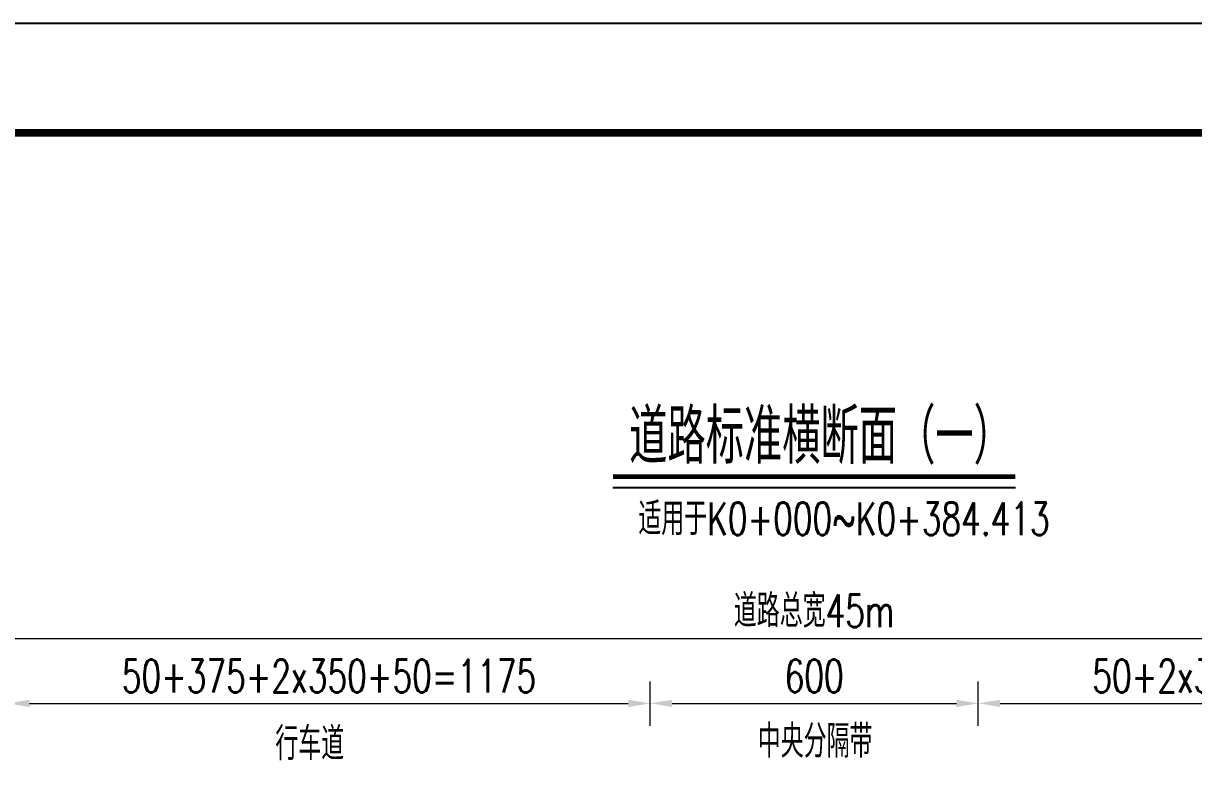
# Model space of a CAD drawing. Extents: x -1568 to -728, y -1287 to -990.
# Drawn here: x -1425.6 to -1318.6, y -1058.6 to -989.8 of the extents above; entities that cross this region are included whole.
import ezdxf

# ---------------------------------------------------------------- set-up
doc = ezdxf.new("R2010")
doc.units = 0
doc.header["$LTSCALE"] = 5
doc.layers.get('0').update_dxf_attribs({"linetype": 'CONTINUOUS'})
doc.layers.get('Defpoints').update_dxf_attribs({"linetype": 'CONTINUOUS'})
doc.layers.add('图框', color=7, linetype='CONTINUOUS')
doc.layers.add('文字', color=7, linetype='CONTINUOUS')
doc.layers.add('标注', color=4, linetype='CONTINUOUS', lineweight=15)
doc.styles.get("Standard").update_dxf_attribs({"font": 'simplex1.shx', "width": 0.7, "bigfont": 'hztxt.shx'})
doc.dimstyles.new('比例1：200', dxfattribs={"dimtxt": 3, "dimasz": 2, "dimexe": 2, "dimexo": 1, "dimgap": 1, "dimtad": 1, "dimlfac": 20, "dimzin": 13, "dimdsep": 46, "dimtxsty": 'Standard', "dimcen": -0.09, "dimclrd": 256, "dimclre": 256, "dimclrt": 7, "dimaunit": 1, "dimadec": 0, "dimazin": 2, "dimtfac": 0.0005, "dimtix": 1, "dimtmove": 2, "dimatfit": 3, "dimfxl": 0, "dimtolj": 1, "dimtzin": 13, "dimlwd": -1, "dimlwe": -1, "dimarcsym": 0})

# ---------------------------------------------------------------- blocks, each defined once
blk = doc.blocks.new('*D16')
at = {"layer": 'Defpoints', "color": 0}
for p in [(-1240.77, -1046.07), (-1465.77, -1052.01), (-1240.77, -1052.01)]:
    blk.add_point(p, dxfattribs=at)
at = {"layer": '标注'}
for p, q in [((-1465.77, -1051.01), (-1465.77, -1044.07)), ((-1240.77, -1051.01), (-1240.77, -1044.07)), ((-1463.77, -1046.07), (-1242.77, -1046.07))]:
    blk.add_line(p, q, dxfattribs=at)
for points in [[(-1463.77, -1045.74), (-1463.77, -1046.4), (-1465.77, -1046.07)], [(-1242.77, -1045.74), (-1242.77, -1046.4), (-1240.77, -1046.07)]]:
    blk.add_solid(points, dxfattribs=at)
at = {"layer": '标注', "color": 7, "insert": (-1353.27, -1043.57), "char_height": 3, "attachment_point": 5}
blk.add_mtext('\\A1;道路总宽45m', dxfattribs=at)
blk = doc.blocks.new('*D17')
at = {"layer": 'Defpoints', "color": 0}
for p in [(-1279.52, -1052.01), (-1338.27, -1055.05), (-1279.52, -1055.05)]:
    blk.add_point(p, dxfattribs=at)
at = {"layer": '标注'}
for p, q in [((-1338.27, -1054.05), (-1338.27, -1050.01)), ((-1279.52, -1054.05), (-1279.52, -1050.01)), ((-1336.27, -1052.01), (-1281.52, -1052.01))]:
    blk.add_line(p, q, dxfattribs=at)
for points in [[(-1336.27, -1051.68), (-1336.27, -1052.34), (-1338.27, -1052.01)], [(-1281.52, -1051.68), (-1281.52, -1052.34), (-1279.52, -1052.01)]]:
    blk.add_solid(points, dxfattribs=at)
at = {"layer": '标注', "color": 7, "insert": (-1308.89, -1049.51), "char_height": 3, "attachment_point": 5}
blk.add_mtext('\\A1;50+2x350+375+50=1175', dxfattribs=at)
blk = doc.blocks.new('*D15')
at = {"layer": 'Defpoints', "color": 0}
for p in [(-1338.27, -1052.01), (-1368.27, -1055.05), (-1338.27, -1055.05)]:
    blk.add_point(p, dxfattribs=at)
at = {"layer": '标注'}
for p, q in [((-1368.27, -1054.05), (-1368.27, -1050.01)), ((-1338.27, -1054.05), (-1338.27, -1050.01)), ((-1366.27, -1052.01), (-1340.27, -1052.01))]:
    blk.add_line(p, q, dxfattribs=at)
for points in [[(-1366.27, -1051.68), (-1366.27, -1052.34), (-1368.27, -1052.01)], [(-1340.27, -1051.68), (-1340.27, -1052.34), (-1338.27, -1052.01)]]:
    blk.add_solid(points, dxfattribs=at)
at = {"layer": '标注', "color": 7, "insert": (-1353.27, -1049.51), "char_height": 3, "attachment_point": 5}
blk.add_mtext('\\A1;600', dxfattribs=at)
blk = doc.blocks.new('*D41')
at = {"layer": 'Defpoints', "color": 0}
for p in [(-1368.27, -1052.01), (-1427.02, -1055.05), (-1368.27, -1055.05)]:
    blk.add_point(p, dxfattribs=at)
at = {"layer": '标注'}
for p, q in [((-1427.02, -1054.05), (-1427.02, -1050.01)), ((-1368.27, -1054.05), (-1368.27, -1050.01)), ((-1425.02, -1052.01), (-1370.27, -1052.01))]:
    blk.add_line(p, q, dxfattribs=at)
for points in [[(-1425.02, -1051.68), (-1425.02, -1052.34), (-1427.02, -1052.01)], [(-1370.27, -1051.68), (-1370.27, -1052.34), (-1368.27, -1052.01)]]:
    blk.add_solid(points, dxfattribs=at)
at = {"layer": '标注', "color": 7, "insert": (-1397.64, -1049.51), "char_height": 3, "attachment_point": 5}
blk.add_mtext('\\A1;50+375+2x350+50=1175', dxfattribs=at)

msp = doc.modelspace()

# ---------------------------------------------------------------- linework, layer by layer
msp.add_line((-1371.66922, -1032.27799), (-1334.86857, -1032.27799))
msp.add_lwpolyline([(-1148.20035, -1286.82642), (-1148.20035, -989.82642), (-1568.20035, -989.82642), (-1568.20035, -1286.82642)], close=True)
msp.add_lwpolyline([(-1148.20035, -1286.82642), (-1148.20035, -989.82642), (-1568.20035, -989.82642), (-1568.20035, -1286.82642)], close=True)
at = {"const_width": 0.4}
msp.add_lwpolyline([(-1371.65058, -1031.27799), (-1334.86857, -1031.27799)], dxfattribs=at)
at = {"layer": '图框', "const_width": 0.7}
msp.add_lwpolyline([(-1158.20035, -999.82642), (-1538.20035, -999.82642), (-1538.20035, -1276.82642), (-1158.20035, -1276.82642), (-1158.20035, -999.82642)], dxfattribs=at)

# ---------------------------------------------------------------- texts
at = {"layer": '文字', "width": 0.7}
for s, height, p in [('道路标准横断面（一）', 5, (-1370.18821, -1030.10293)), ('适用于K0+000~K0+384.413', 3, (-1369.35157, -1036.62886)), ('行车道', 3, (-1402.54922, -1057.19276)), ('中央分隔带', 3, (-1358.4314, -1056.97341))]:
    msp.add_text(s, height=height, dxfattribs=at).set_placement(p)

# ---------------------------------------------------------------- dimensions: what is measured, and where the dimension line sits
at = {"layer": '标注'}
dim = msp.add_linear_dim(base=(-1240.7689, -1046.0685), p1=(-1465.7689, -1052.01067), p2=(-1240.7689, -1052.01067), text='道路总宽45m', dimstyle='比例1：200', override={"dimtxsty": 'Standard'}, dxfattribs=at)
dim.commit()
dim.dimension.update_dxf_attribs({"geometry": '*D16', "text_midpoint": (-1353.2689, -1043.5685)})
for base, p1, p2, text, picture, middle in [((-1368.2689, -1052.01067), (-1427.0189, -1055.04863), (-1368.2689, -1055.04863), '50+375+2x350+50=1175', '*D41', (-1397.6439, -1049.51067)), ((-1279.5189, -1052.01067), (-1338.2689, -1055.04863), (-1279.5189, -1055.04863), '50+2x350+375+50=1175', '*D17', (-1308.8939, -1049.51067))]:
    dim = msp.add_linear_dim(base=base, p1=p1, p2=p2, angle=180, text=text, dimstyle='比例1：200', override={"dimtxsty": 'Standard'}, dxfattribs=at)
    dim.commit()
    dim.dimension.update_dxf_attribs({"geometry": picture, "text_midpoint": middle})
dim = msp.add_linear_dim(base=(-1338.2689, -1052.01067), p1=(-1368.2689, -1055.04863), p2=(-1338.2689, -1055.04863), dimstyle='比例1：200', override={"dimtxsty": 'Standard'}, dxfattribs=at)
dim.commit()
dim.dimension.update_dxf_attribs({"geometry": '*D15', "text_midpoint": (-1353.2689, -1049.51067)})

doc.saveas('drawing.dxf')
